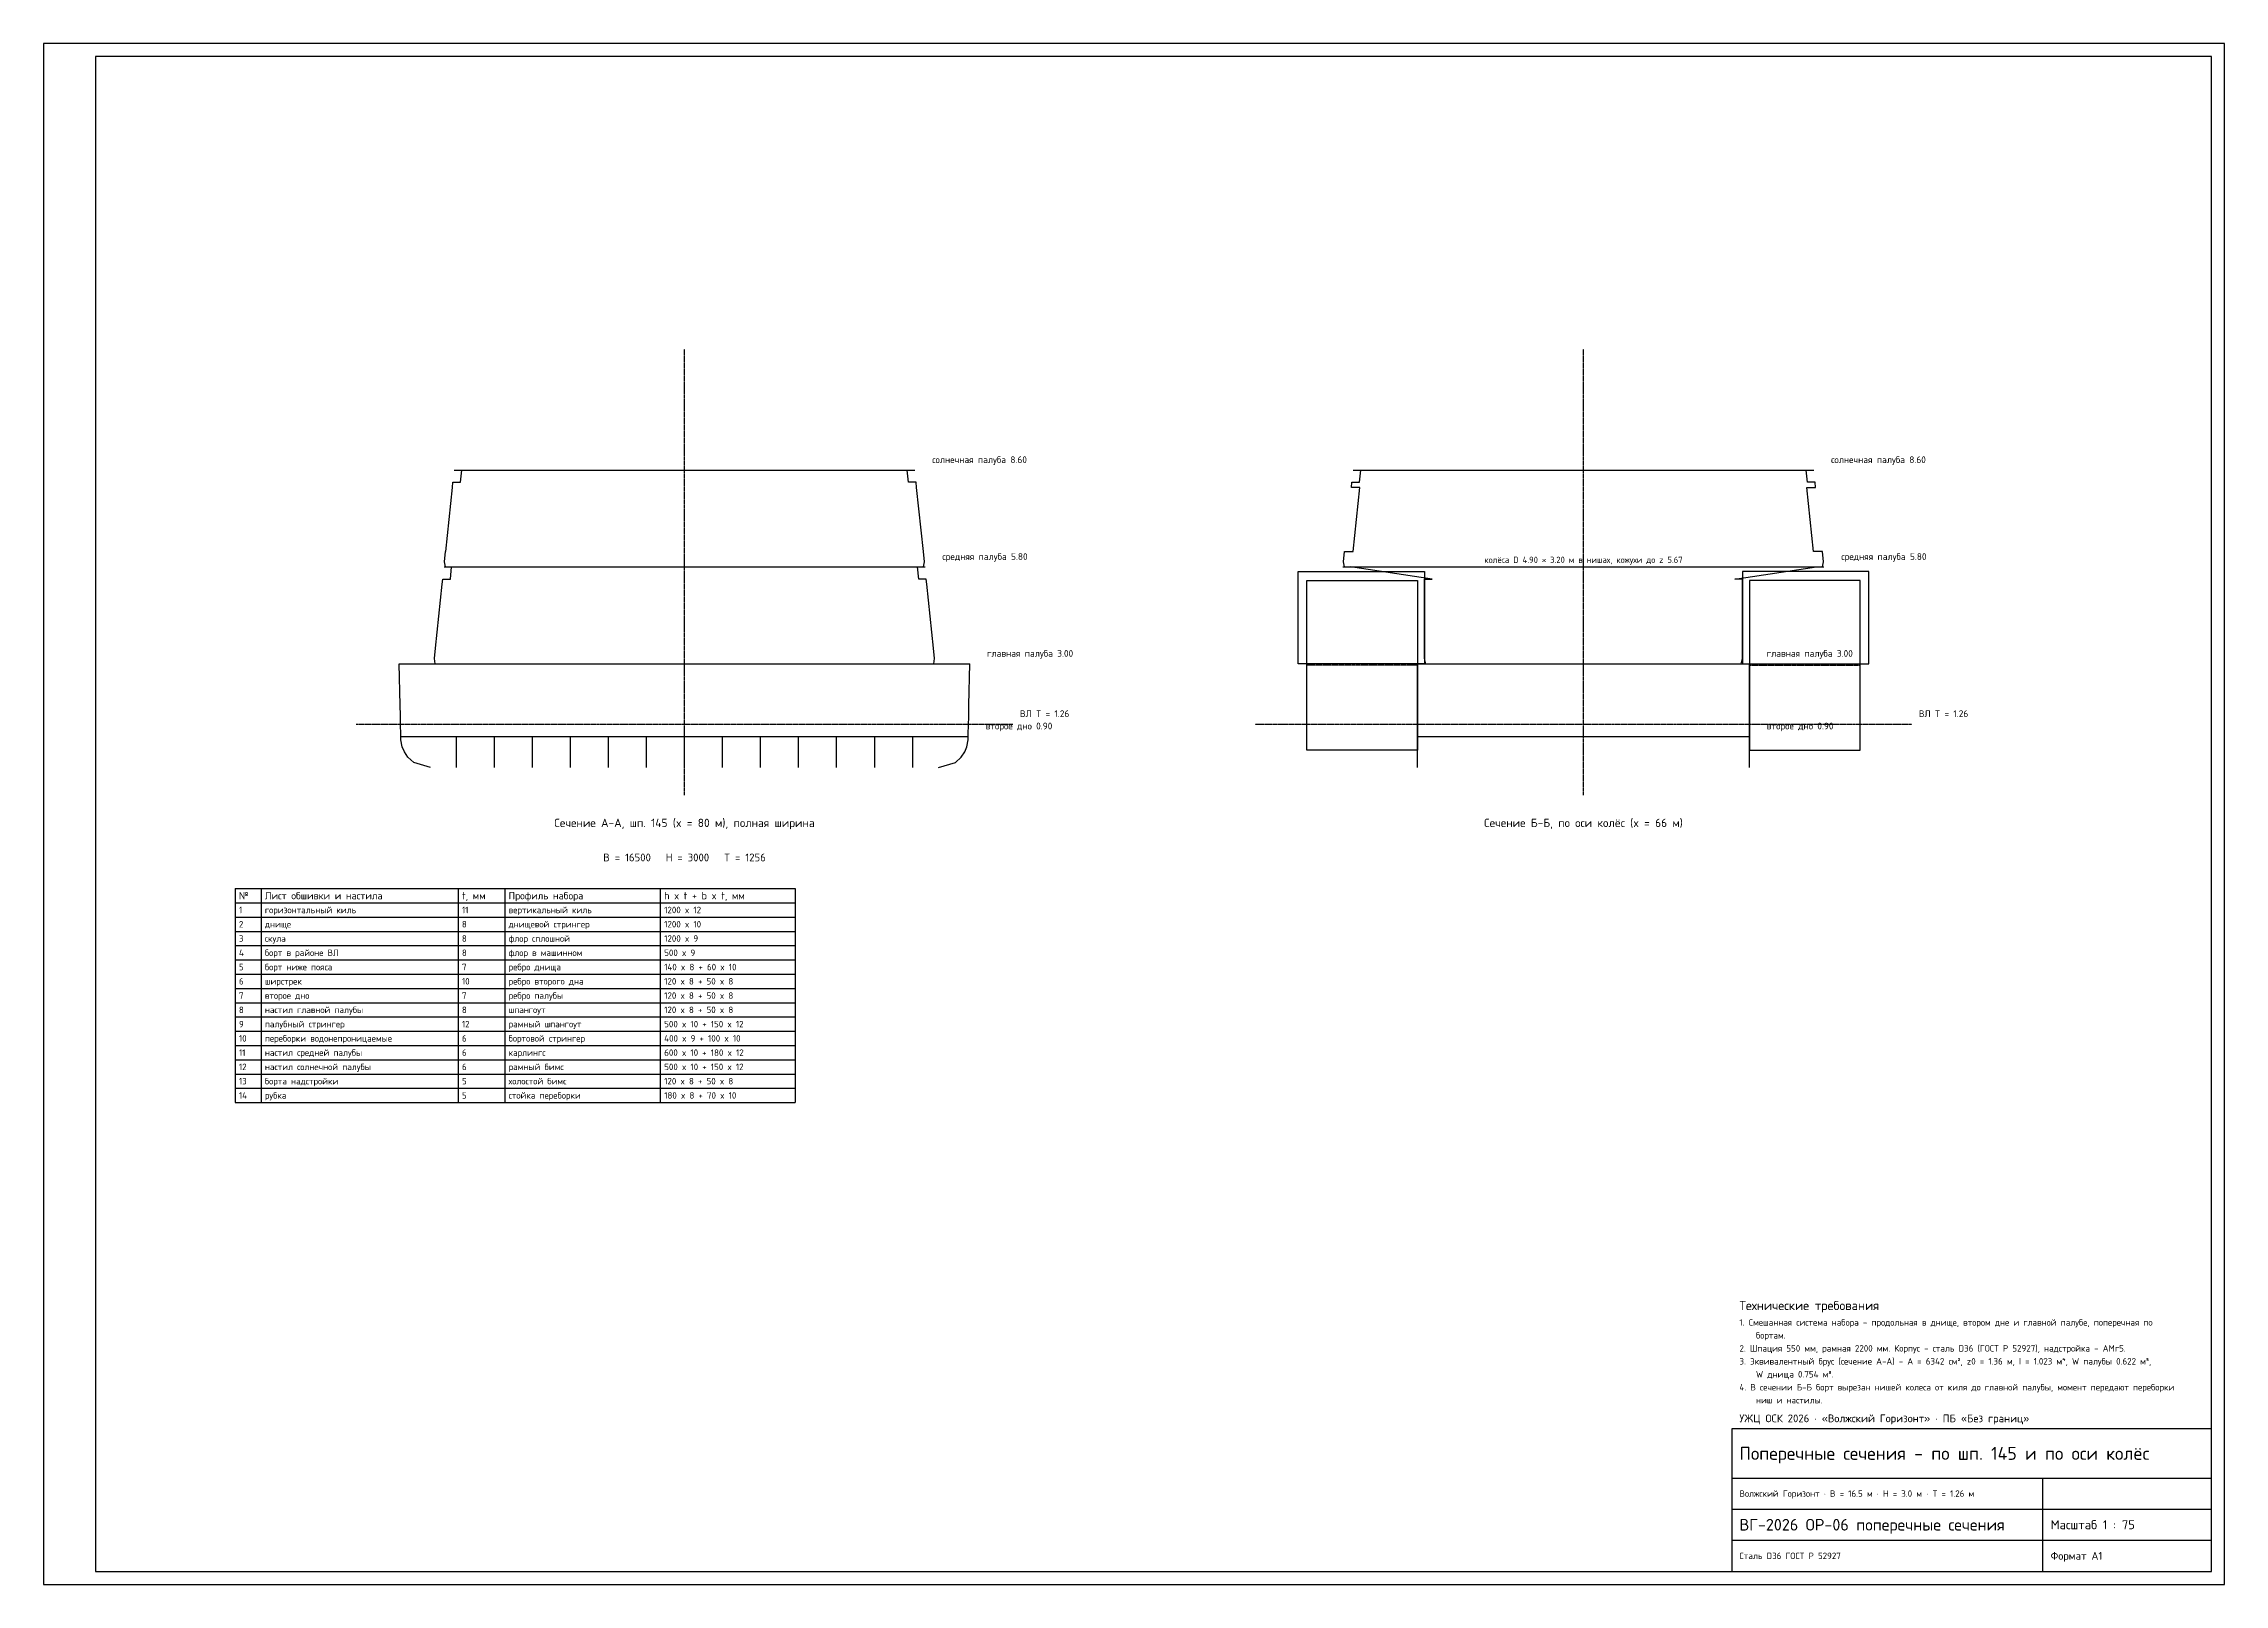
# Model space of a CAD drawing. Header units: millimetres. Extents: x -18538 to 44538, y -23619 to 20931.
import ezdxf
from ezdxf.enums import TextEntityAlignment as Align

# ---------------------------------------------------------------- set-up
doc = ezdxf.new("R2010")
doc.units = ezdxf.units.MM
doc.linetypes.add('CENTER', pattern=[5.08, 3.175, -0.635, 0.635, -0.635])
for name, color, linetype in [('00_РАМКА', 7, 'Continuous'), ('01_ОБШИВКА', 7, 'Continuous'), ('02_ПАЛУБЫ', 4, 'Continuous'), ('07_ОСИ', 2, 'CENTER'), ('08_ТЕКСТ', 7, 'Continuous'), ('09_РАЗМЕРЫ', 6, 'Continuous'), ('10_НАБОР', 9, 'Continuous'), ('13_КОЛЁСА', 1, 'Continuous')]:
    doc.layers.add(name, color=color, linetype=linetype)
doc.styles.add('ГОСТ', font='isocpeur.ttf')

msp = doc.modelspace()

# ---------------------------------------------------------------- linework, layer by layer
at = {"layer": '00_РАМКА'}
for p, q in [((-13000, -3500), (3200, -3500)), ((-13000, -3500), (-13000, -9688)), ((-12250, -3500), (-12250, -9688)), ((-6550, -3500), (-6550, -9688)), ((-5200, -3500), (-5200, -9688)), ((-700, -3500), (-700, -9688)), ((3200, -3500), (3200, -9688)), ((-13000, -3912), (3200, -3912)), ((-13000, -4325), (3200, -4325)), ((-13000, -4738), (3200, -4738)), ((-13000, -5150), (3200, -5150)), ((-13000, -5562), (3200, -5562)), ((-13000, -5975), (3200, -5975)), ((-13000, -6388), (3200, -6388)), ((-13000, -6800), (3200, -6800)), ((-13000, -7212), (3200, -7212)), ((-13000, -7625), (3200, -7625)), ((-13000, -8038), (3200, -8038)), ((-13000, -8450), (3200, -8450)), ((-13000, -8862), (3200, -8862)), ((-13000, -9275), (3200, -9275)), ((-13000, -9688), (3200, -9688)), ((30288, -20544), (44162, -20544)), ((39288, -23244), (39288, -20544)), ((30288, -21444), (44162, -21444)), ((30288, -22344), (44162, -22344))]:
    msp.add_line(p, q, dxfattribs=at)
for points in [[(-18538, -23619), (44538, -23619), (44538, 20931), (-18538, 20931)], [(-17038, -23244), (44162, -23244), (44162, 20556), (-17038, 20556)], [(30288, -23244), (44162, -23244), (44162, -19119), (30288, -19119)]]:
    msp.add_lwpolyline(points, close=True, dxfattribs=at)
at = {"layer": '01_ОБШИВКА'}
for p, q in [((0, 0), (0, 0)), ((26000, 0), (26000, 0))]:
    msp.add_line(p, q, dxfattribs=at)
for points in [[(-7350, 0), (-7834, 150), (-8000, 300), (-8103, 450), (-8166, 600), (-8203, 800), (-8205, 837), (-8208, 1000), (-8212, 1200), (-8219, 1500), (-8225, 1800), (-8233, 2200), (-8242, 2600), (-8250, 3000)], [(7350, 0), (7834, 150), (8000, 300), (8103, 450), (8166, 600), (8203, 800), (8205, 837), (8208, 1000), (8212, 1200), (8219, 1500), (8225, 1800), (8233, 2200), (8242, 2600), (8250, 3000)], [(21200, 0), (21200, 150), (21200, 300), (21200, 450), (21200, 600), (21200, 800), (21200, 837), (21200, 1000), (21200, 1200), (21200, 1500), (21200, 1800), (21200, 2200), (21200, 2600), (21200, 3000)], [(30800, 0), (30800, 150), (30800, 300), (30800, 450), (30800, 600), (30800, 800), (30800, 837), (30800, 1000), (30800, 1200), (30800, 1500), (30800, 1800), (30800, 2200), (30800, 2600), (30800, 3000)]]:
    msp.add_lwpolyline(points, dxfattribs=at)
at = {"layer": '02_ПАЛУБЫ'}
for p, q in [((-6661, 8600), (6661, 8600)), ((19339, 8600), (32661, 8600)), ((-6956, 5800), (6956, 5800)), ((-6956, 5800), (6956, 5800)), ((19044, 5800), (32956, 5800)), ((19044, 5800), (32956, 5800)), ((-8250, 3000), (8250, 3000)), ((-7250, 3000), (7250, 3000)), ((21200, 3000), (30800, 3000)), ((21400, 3000), (30600, 3000)), ((-8206, 900), (8206, 900)), ((21200, 900), (30800, 900))]:
    msp.add_line(p, q, dxfattribs=at)
for points in [[(-6916, 5800), (-6940, 5950), (-6909, 6249), (-6908, 6250), (-6714, 8100), (-6714, 8101), (-6698, 8250), (-6478, 8251), (-6441, 8600)], [(6916, 5800), (6940, 5950), (6909, 6249), (6908, 6250), (6714, 8100), (6714, 8101), (6698, 8250), (6478, 8251), (6441, 8600)], [(19084, 5800), (19060, 5950), (19091, 6249), (19342, 6250), (19536, 8100), (19286, 8101), (19302, 8250), (19522, 8251), (19559, 8600)], [(32916, 5800), (32940, 5950), (32909, 6249), (32658, 6250), (32464, 8100), (32714, 8101), (32698, 8250), (32478, 8251), (32441, 8600)], [(-7210, 3000), (-7234, 3150), (-7203, 3449), (-7203, 3450), (-7008, 5300), (-7008, 5301), (-6992, 5450), (-6772, 5451), (-6736, 5800)], [(7210, 3000), (7234, 3150), (7203, 3449), (7203, 3450), (7008, 5300), (7008, 5301), (6992, 5450), (6772, 5451), (6736, 5800)], [(21440, 3000), (21400, 3150), (21400, 3449), (21400, 3450), (21400, 5300), (21400, 5301), (21400, 5450), (21620, 5451), (19264, 5800)], [(30560, 3000), (30600, 3150), (30600, 3449), (30600, 3450), (30600, 5300), (30600, 5301), (30600, 5450), (30380, 5451), (32736, 5800)]]:
    msp.add_lwpolyline(points, dxfattribs=at)
at = {"layer": '07_ОСИ'}
for p, q in [((0, -800), (0, 12100)), ((26000, -800), (26000, 12100)), ((21200, 2956), (18000, 2956)), ((30800, 2956), (34000, 2956)), ((-9500, 1256), (9500, 1256)), ((16500, 1256), (35500, 1256))]:
    msp.add_line(p, q, dxfattribs=at)
at = {"layer": '10_НАБОР'}
for p, q in [((-6600, 0), (-6600, 900)), ((-5500, 0), (-5500, 900)), ((-4400, 0), (-4400, 900)), ((-3300, 0), (-3300, 900)), ((-2200, 0), (-2200, 900)), ((-1100, 0), (-1100, 900)), ((0, 0), (0, 900)), ((1100, 0), (1100, 900)), ((2200, 0), (2200, 900)), ((3300, 0), (3300, 900)), ((4400, 0), (4400, 900)), ((5500, 0), (5500, 900)), ((6600, 0), (6600, 900))]:
    msp.add_line(p, q, dxfattribs=at)
at = {"layer": '13_КОЛЁСА'}
for points in [[(21400, 3000), (17750, 3000), (17750, 5670), (21400, 5670)], [(21200, 506), (18000, 506), (18000, 5406), (21200, 5406)], [(30600, 3000), (34250, 3000), (34250, 5670), (30600, 5670)], [(30800, 506), (34000, 506), (34000, 5406), (30800, 5406)]]:
    msp.add_lwpolyline(points, close=True, dxfattribs=at)

# ---------------------------------------------------------------- texts
at = {"layer": '02_ПАЛУБЫ', "style": 'ГОСТ'}
for s, p in [('солнечная палуба 8.60', (7162, 8900)), ('солнечная палуба 8.60', (33162, 8900)), ('средняя палуба 5.80', (7457, 6100)), ('средняя палуба 5.80', (33457, 6100)), ('главная палуба 3.00', (8750, 3300)), ('главная палуба 3.00', (31300, 3300)), ('второе дно 0.90', (8706, 1200)), ('второе дно 0.90', (31300, 1200))]:
    msp.add_text(s, height=195, dxfattribs=at).set_placement(p, align=Align.MIDDLE_LEFT)
at = {"layer": '07_ОСИ', "style": 'ГОСТ'}
for p in [(9700, 1556), (35700, 1556)]:
    msp.add_text('ВЛ T = 1.26', height=195, dxfattribs=at).set_placement(p, align=Align.MIDDLE_LEFT)
at = {"layer": '08_ТЕКСТ', "style": 'ГОСТ'}
for s, height, p in [('№', 210, (-12888, -3706)), ('Лист обшивки и настила', 210, (-12138, -3706)), ('t, мм', 210, (-6438, -3706)), ('Профиль набора', 210, (-5088, -3706)), ('h x t + b x t, мм', 210, (-588, -3706)), ('1', 188, (-12888, -4119)), ('горизонтальный киль', 187.5, (-12138, -4119)), ('11', 187.5, (-6438, -4119)), ('вертикальный киль', 187.5, (-5088, -4119)), ('1200 x 12', 187.5, (-588, -4119)), ('2', 188, (-12888, -4531)), ('3', 188, (-12888, -4944)), ('днище', 187.5, (-12138, -4531)), ('скула', 187.5, (-12138, -4944)), ('8', 188, (-6438, -4531)), ('8', 188, (-6438, -4944)), ('днищевой стрингер', 187.5, (-5088, -4531)), ('флор сплошной', 187.5, (-5088, -4944)), ('1200 x 10', 187.5, (-588, -4531)), ('1200 x 9', 187.5, (-588, -4944)), ('4', 188, (-12888, -5356)), ('5', 188, (-12888, -5769)), ('борт в районе ВЛ', 187.5, (-12138, -5356)), ('борт ниже пояса', 187.5, (-12138, -5769)), ('7', 188, (-6438, -5769)), ('8', 188, (-6438, -5356)), ('флор в машинном', 187.5, (-5088, -5356)), ('ребро днища', 187.5, (-5088, -5769)), ('140 x 8 + 60 x 10', 187.5, (-588, -5769)), ('500 x 9', 187.5, (-588, -5356)), ('6', 188, (-12888, -6181)), ('ширстрек', 187.5, (-12138, -6181)), ('10', 187.5, (-6438, -6181)), ('ребро второго дна', 187.5, (-5088, -6181)), ('120 x 8 + 50 x 8', 187.5, (-588, -6181)), ('7', 188, (-12888, -6594)), ('8', 188, (-12888, -7006)), ('второе дно', 187.5, (-12138, -6594)), ('настил главной палубы', 187.5, (-12138, -7006)), ('7', 188, (-6438, -6594)), ('8', 188, (-6438, -7006)), ('ребро палубы', 187.5, (-5088, -6594)), ('120 x 8 + 50 x 8', 187.5, (-588, -6594)), ('120 x 8 + 50 x 8', 187.5, (-588, -7006)), ('9', 188, (-12888, -7419)), ('палубный стрингер', 187.5, (-12138, -7419)), ('12', 187.5, (-6438, -7419)), ('шпангоут', 187.5, (-5088, -7006)), ('рамный шпангоут', 187.5, (-5088, -7419)), ('500 x 10 + 150 x 12', 187.5, (-588, -7419)), ('10', 187.5, (-12888, -7831)), ('11', 187.5, (-12888, -8244)), ('переборки водонепроницаемые', 187.5, (-12138, -7831)), ('настил средней палубы', 187.5, (-12138, -8244)), ('6', 188, (-6438, -7831)), ('6', 188, (-6438, -8244)), ('бортовой стрингер', 187.5, (-5088, -7831)), ('400 x 9 + 100 x 10', 187.5, (-588, -7831)), ('600 x 10 + 180 x 12', 187.5, (-588, -8244)), ('12', 187.5, (-12888, -8656)), ('настил солнечной палубы', 187.5, (-12138, -8656)), ('6', 188, (-6438, -8656)), ('карлингс', 187.5, (-5088, -8244)), ('рамный бимс', 187.5, (-5088, -8656)), ('500 x 10 + 150 x 12', 187.5, (-588, -8656)), ('13', 187.5, (-12888, -9069)), ('14', 187.5, (-12888, -9481)), ('борта надстройки', 187.5, (-12138, -9069)), ('рубка', 187.5, (-12138, -9481)), ('5', 188, (-6438, -9069)), ('5', 188, (-6438, -9481)), ('холостой бимс', 187.5, (-5088, -9069)), ('стойка переборки', 187.5, (-5088, -9481)), ('120 x 8 + 50 x 8', 187.5, (-588, -9069)), ('180 x 8 + 70 x 10', 187.5, (-588, -9481)), ('Технические требования', 262.5, (30512, -15556)), ('1. Смешанная система набора - продольная в днище, втором дне и главной палубе, поперечная по', 187.5, (30512, -16044)), ('    бортам.', 187.5, (30512, -16419)), ('2. Шпация 550 мм, рамная 2200 мм. Корпус - сталь D36 (ГОСТ Р 52927), надстройка - АМг5.', 187.5, (30512, -16794)), ('3. Эквивалентный брус (сечение А-А) - A = 6342 см², z0 = 1.36 м, I = 1.023 м⁴, W палубы 0.622 м³,', 187.5, (30512, -17169)), ('    W днища 0.754 м³.', 187.5, (30512, -17544)), ('4. В сечении Б-Б борт вырезан нишей колеса от киля до главной палубы, момент передают переборки', 187.5, (30512, -17919)), ('    ниш и настилы.', 187.5, (30512, -18294)), ('УЖЦ ОСК 2026 · «Волжский Горизонт» · ПБ «Без границ»', 225, (30512, -18819)), ('Поперечные сечения - по шп. 145 и по оси колёс', 375, (30512, -19831)), ('Волжский Горизонт · B = 16.5 м · H = 3.0 м · T = 1.26 м', 187.5, (30512, -20994)), ('ВГ-2026 ОР-06 поперечные сечения', 337.5, (30512, -21894)), ('Масштаб 1 : 75', 262.5, (39512, -21894)), ('Сталь D36 ГОСТ Р 52927', 187.5, (30512, -22794)), ('Формат A1', 225, (39512, -22794))]:
    msp.add_text(s, height=height, dxfattribs=at).set_placement(p, align=Align.MIDDLE_LEFT)
at = {"layer": '09_РАЗМЕРЫ', "style": 'ГОСТ'}
for s, height, p in [('Сечение А-А, шп. 145 (x = 80 м), полная ширина', 240, (0, -1600)), ('Сечение Б-Б, по оси колёс (x = 66 м)', 240, (26000, -1600)), ('B = 16500   H = 3000   T = 1256', 225, (0, -2600))]:
    msp.add_text(s, height=height, dxfattribs=at).set_placement(p, align=Align.MIDDLE_CENTER)
at = {"layer": '13_КОЛЁСА', "style": 'ГОСТ'}
msp.add_text('колёса D 4.90 × 3.20 м в нишах, кожухи до z 5.67', height=180, dxfattribs=at).set_placement((26000, 6006), align=Align.MIDDLE_CENTER)

doc.saveas('drawing.dxf')
